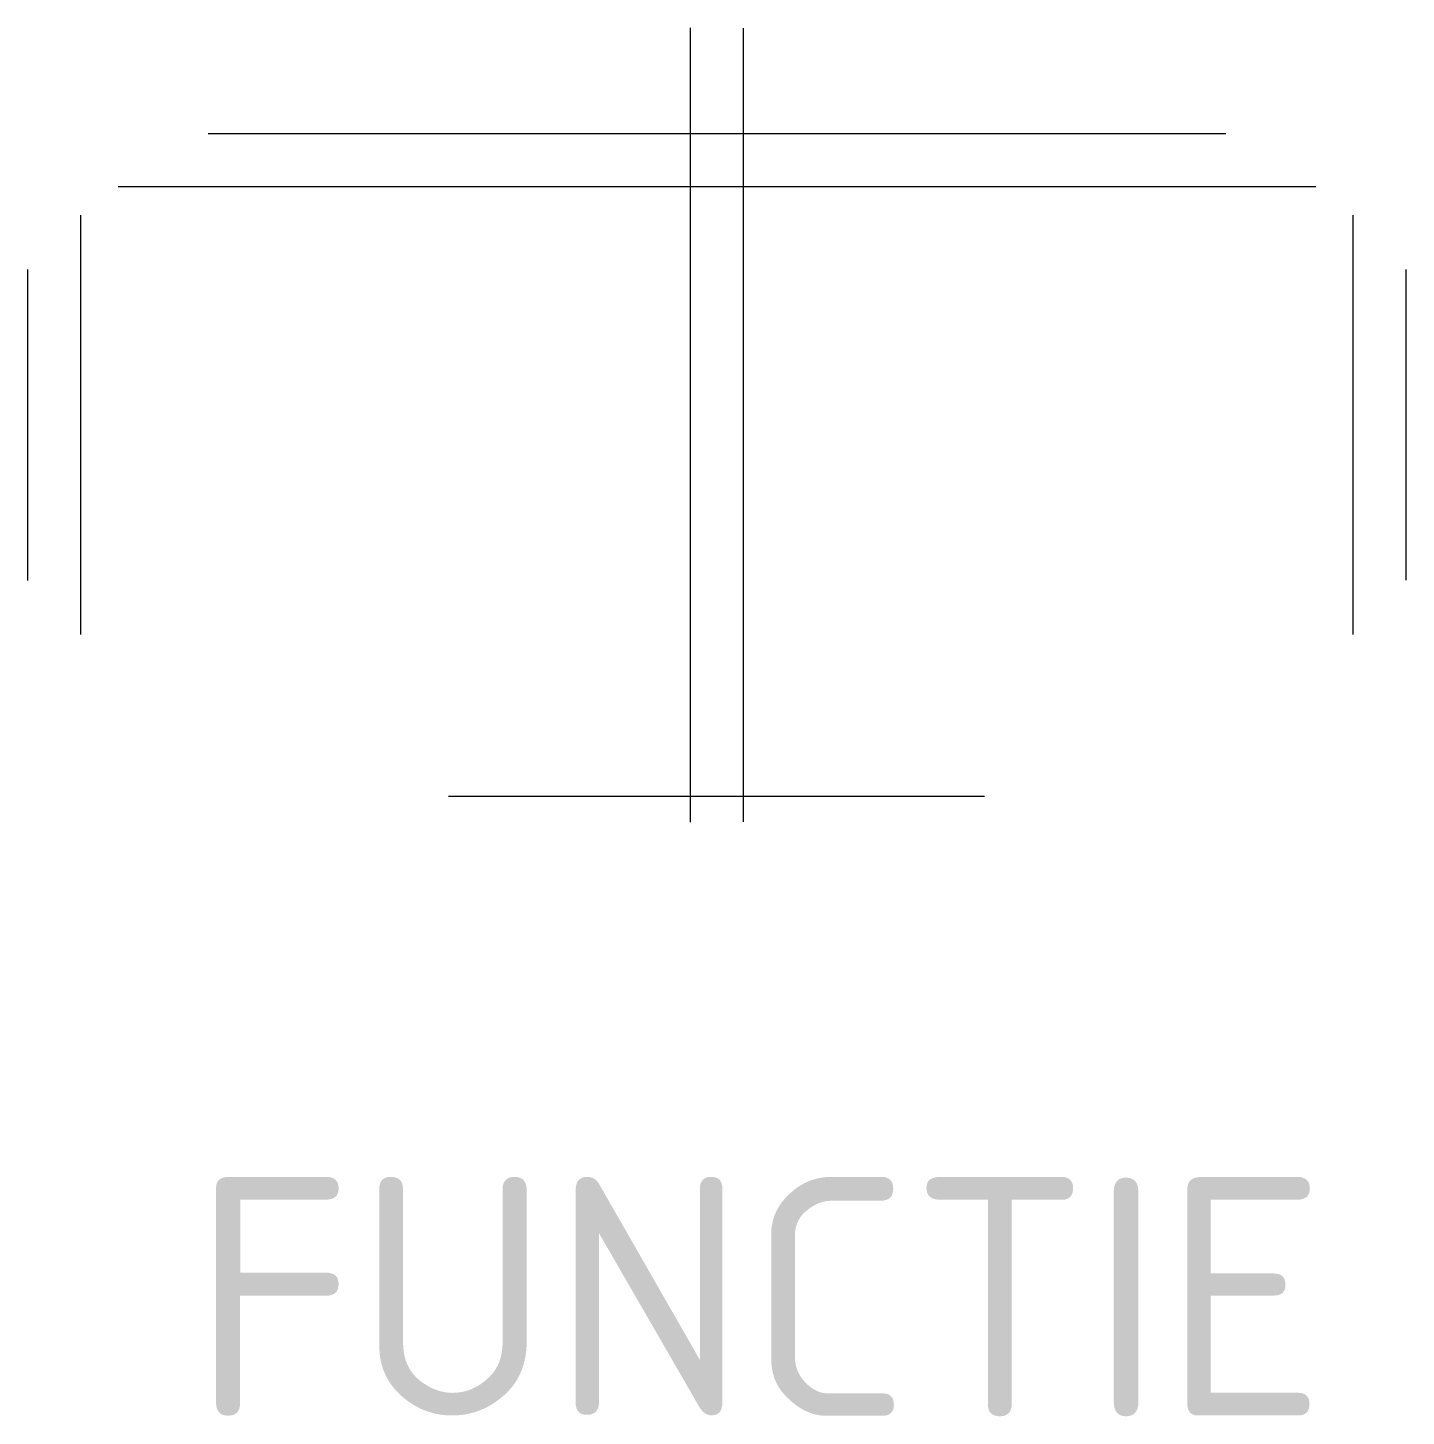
# Model space of a CAD drawing. Extents: x -5.4 to 5, y -7 to 3.5.
import ezdxf
from ezdxf.enums import TextEntityAlignment as Align

# ---------------------------------------------------------------- set-up
doc = ezdxf.new("R2010")
doc.units = 0
doc.styles.add('NLCS-ISO', font='NLCS-ISO.ttf')

msp = doc.modelspace()

# ---------------------------------------------------------------- linework, layer by layer
for p, q in [((-0.4, 2.497), (-0.4, 3.494)), ((0, 2.497), (0, 3.491)), ((-4.038, 2.697), (-0.2, 2.697)), ((-0.2, 2.697), (3.64, 2.697)), ((-0.4, -2.5), (-0.4, 2.497)), ((0, -2.497), (0, 2.497)), ((-4.717, 2.297), (-0.2, 2.297)), ((-0.2, 2.297), (4.319, 2.297)), ((-5, -1.085), (-5, 2.079)), ((4.6, -1.085), (4.6, 2.079)), ((-5.4, -0.676), (-5.4, 1.67)), ((5, -0.675), (5, 1.669)), ((-2.225, -2.303), (-0.2, -2.303)), ((-0.2, -2.303), (1.817, -2.303))]:
    msp.add_line(p, q)

# ---------------------------------------------------------------- texts
at = {"style": 'NLCS-ISO', "flags": 1}
msp.add_attdef('FUNCTIE', text='', height=1.8, dxfattribs=at).set_placement((0.116, -6.082), align=Align.MIDDLE_CENTER)

doc.saveas('drawing.dxf')
